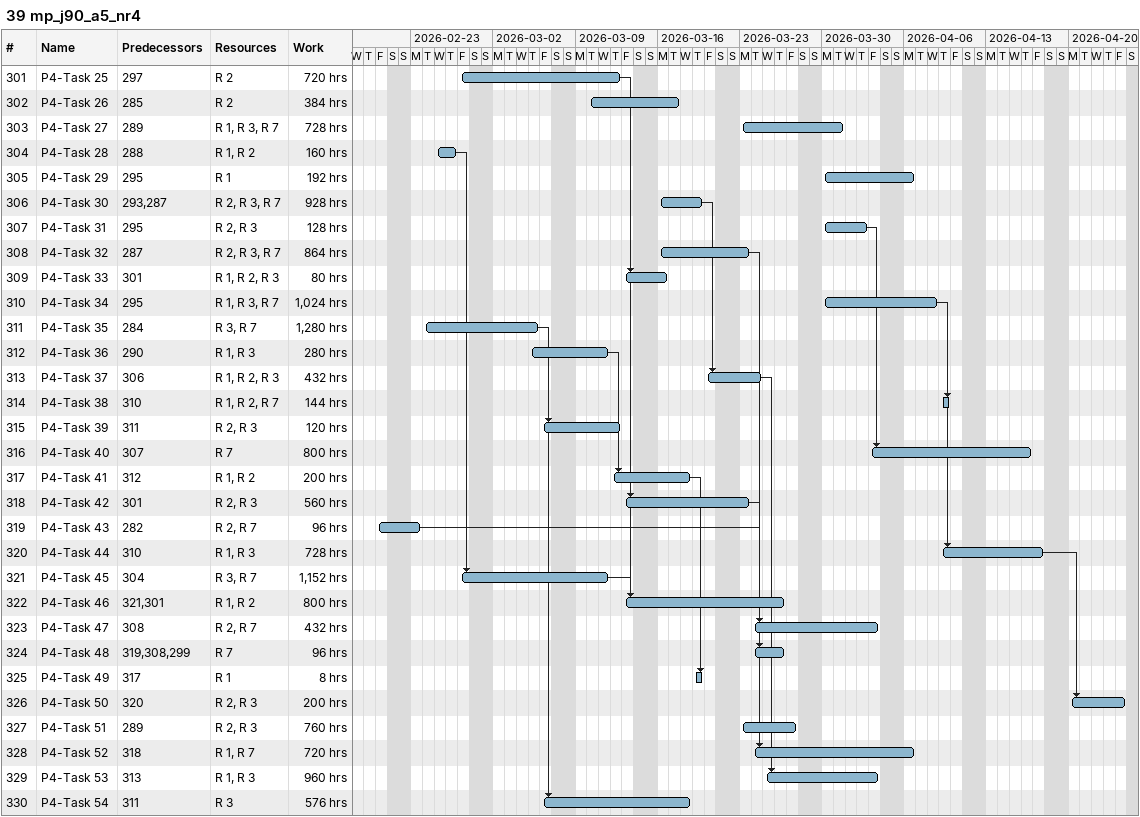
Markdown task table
39 mp_j90_a5_nr4

| ID | Task | Start | Finish | Predecessors | Resources | Work (h) |
|---|---|---|---|---|---|---|
| 301 | P4-Task 25 | 2026-02-27 | 2026-03-12 | 297 | R 2 | 720 |
| 302 | P4-Task 26 | 2026-03-10 | 2026-03-17 | 285 | R 2 | 384 |
| 303 | P4-Task 27 | 2026-03-23 | 2026-03-31 | 289 | R 1, R 3, R 7 | 728 |
| 304 | P4-Task 28 | 2026-02-25 | 2026-02-26 | 288 | R 1, R 2 | 160 |
| 305 | P4-Task 29 | 2026-03-30 | 2026-04-06 | 295 | R 1 | 192 |
| 306 | P4-Task 30 | 2026-03-16 | 2026-03-19 | 293, 287 | R 2, R 3, R 7 | 928 |
| 307 | P4-Task 31 | 2026-03-30 | 2026-04-02 | 295 | R 2, R 3 | 128 |
| 308 | P4-Task 32 | 2026-03-16 | 2026-03-23 | 287 | R 2, R 3, R 7 | 864 |
| 309 | P4-Task 33 | 2026-03-13 | 2026-03-16 | 301 | R 1, R 2, R 3 | 80 |
| 310 | P4-Task 34 | 2026-03-30 | 2026-04-08 | 295 | R 1, R 3, R 7 | 1024 |
| 311 | P4-Task 35 | 2026-02-24 | 2026-03-05 | 284 | R 3, R 7 | 1280 |
| 312 | P4-Task 36 | 2026-03-05 | 2026-03-11 | 290 | R 1, R 3 | 280 |
| 313 | P4-Task 37 | 2026-03-20 | 2026-03-24 | 306 | R 1, R 2, R 3 | 432 |
| 314 | P4-Task 38 | 2026-04-09 | 2026-04-09 | 310 | R 1, R 2, R 7 | 144 |
| 315 | P4-Task 39 | 2026-03-06 | 2026-03-12 | 311 | R 2, R 3 | 120 |
| 316 | P4-Task 40 | 2026-04-03 | 2026-04-16 | 307 | R 7 | 800 |
| 317 | P4-Task 41 | 2026-03-12 | 2026-03-18 | 312 | R 1, R 2 | 200 |
| 318 | P4-Task 42 | 2026-03-13 | 2026-03-23 | 301 | R 2, R 3 | 560 |
| 319 | P4-Task 43 | 2026-02-20 | 2026-02-23 | 282 | R 2, R 7 | 96 |
| 320 | P4-Task 44 | 2026-04-09 | 2026-04-17 | 310 | R 1, R 3 | 728 |
| 321 | P4-Task 45 | 2026-02-27 | 2026-03-11 | 304 | R 3, R 7 | 1152 |
| 322 | P4-Task 46 | 2026-03-13 | 2026-03-26 | 321, 301 | R 1, R 2 | 800 |
| 323 | P4-Task 47 | 2026-03-24 | 2026-04-03 | 308 | R 2, R 7 | 432 |
| 324 | P4-Task 48 | 2026-03-24 | 2026-03-26 | 319, 308, 299 | R 7 | 96 |
| 325 | P4-Task 49 | 2026-03-19 | 2026-03-19 | 317 | R 1 | 8 |
| 326 | P4-Task 50 | 2026-04-20 | 2026-04-24 | 320 | R 2, R 3 | 200 |
| 327 | P4-Task 51 | 2026-03-23 | 2026-03-27 | 289 | R 2, R 3 | 760 |
| 328 | P4-Task 52 | 2026-03-24 | 2026-04-06 | 318 | R 1, R 7 | 720 |
| 329 | P4-Task 53 | 2026-03-25 | 2026-04-03 | 313 | R 1, R 3 | 960 |
| 330 | P4-Task 54 | 2026-03-06 | 2026-03-18 | 311 | R 3 | 576 |
